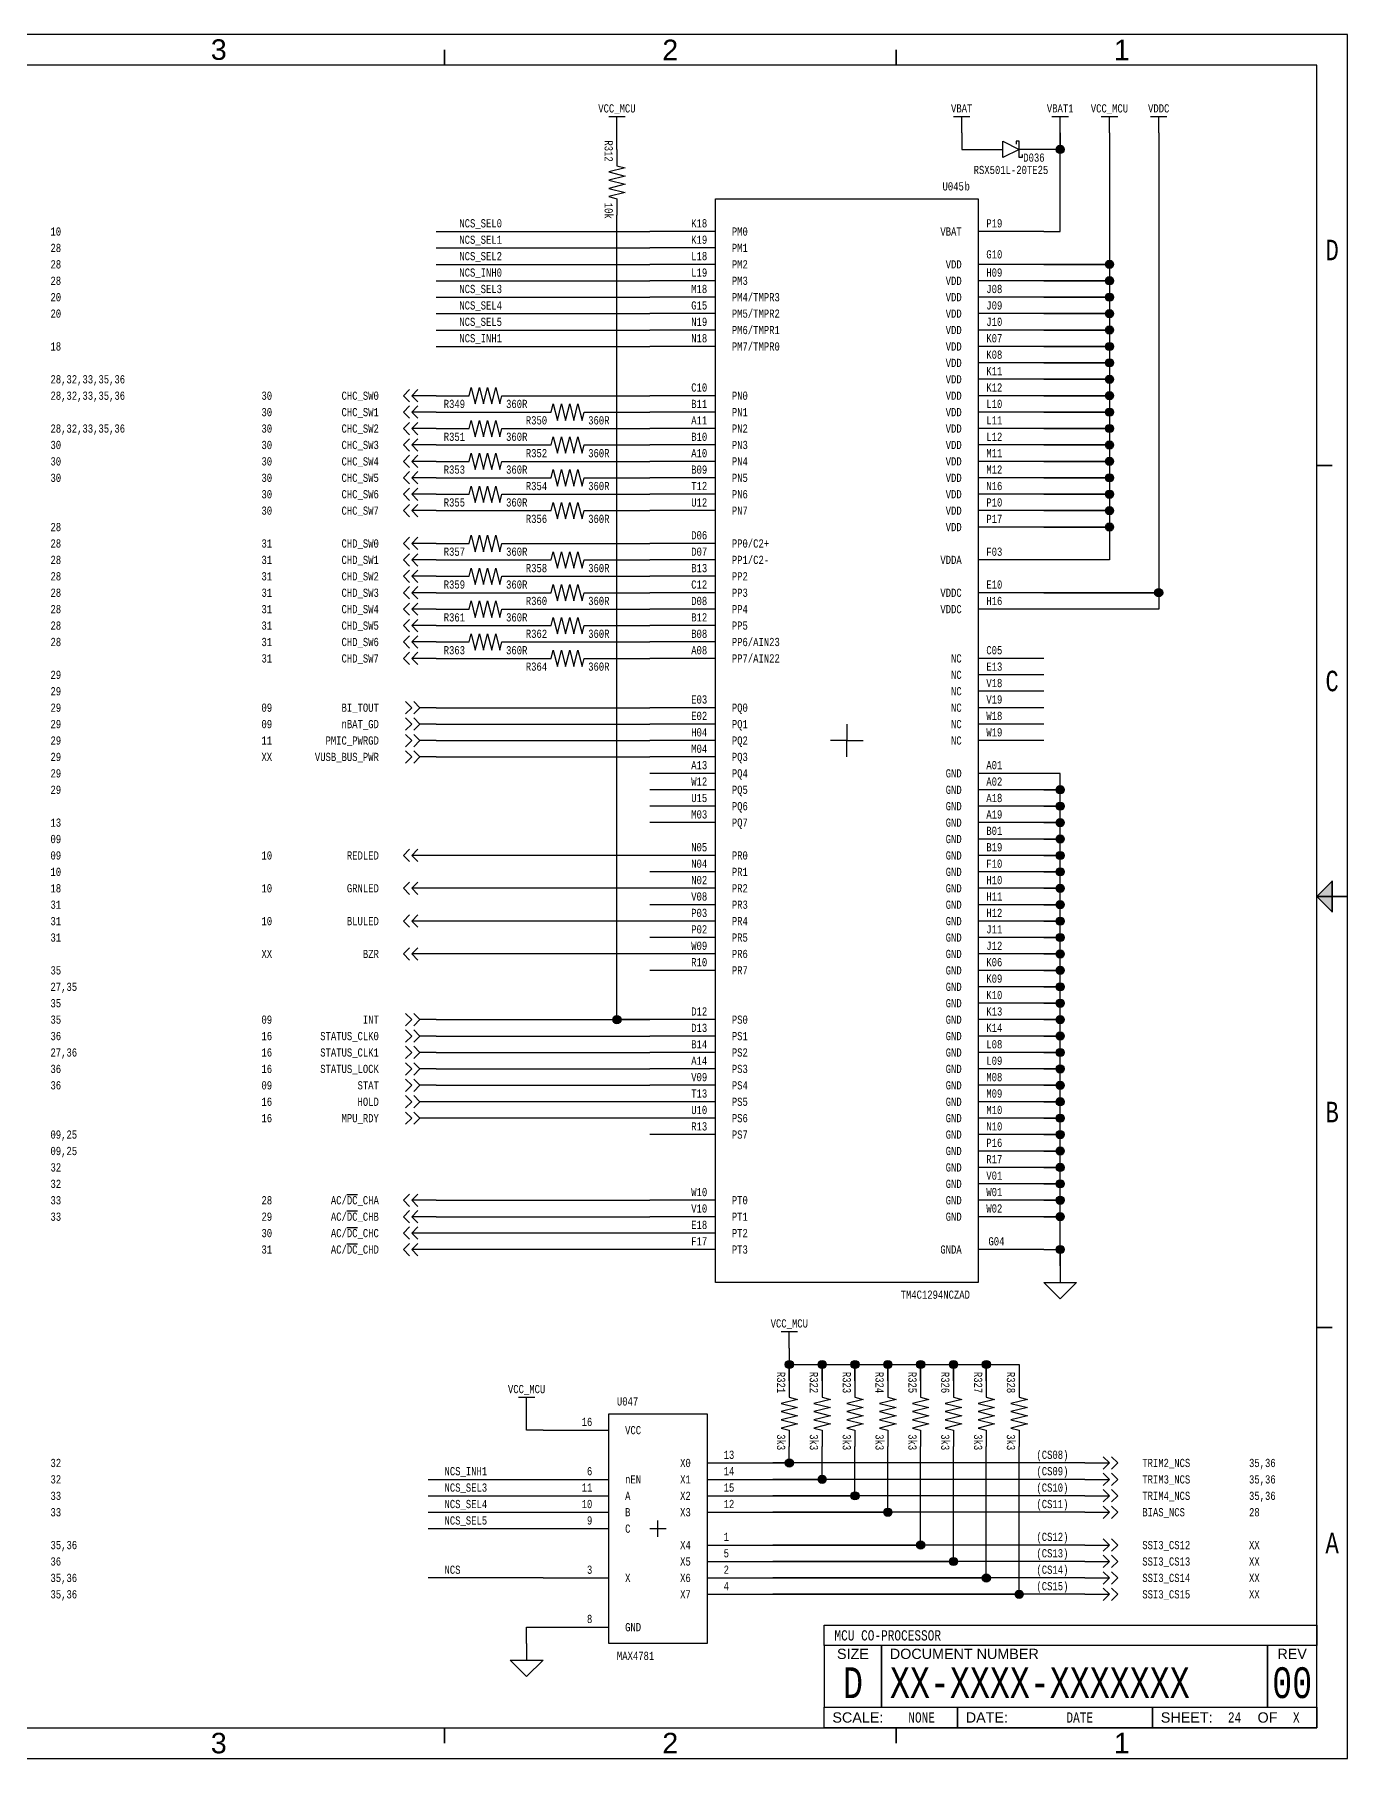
# Paper-space layout '24' of a CAD drawing. Header units: inches. Extents: x 0.2 to 16.8, y 0.2 to 10.8.
# Drawn here: x 8.75 to 16.75, y 0.25 to 10.75 of the extents above; entities that cross this region are included whole.
import ezdxf
from ezdxf.enums import TextEntityAlignment as Align

# ---------------------------------------------------------------- set-up
doc = ezdxf.new("R2010")
doc.units = ezdxf.units.IN
doc.header["$MEASUREMENT"] = 0
for name, color, linetype in [('BORDER', 13, 'Continuous'), ('COMPONENT', 14, 'Continuous'), ('SIGNAL', 84, 'Continuous'), ('TEXT', 252, 'Continuous')]:
    doc.layers.add(name, color=color, linetype=linetype)
doc.styles.add('Monotxt_75', font='monotxt.shx', dxfattribs={"width": 0.75})
doc.styles.get("Standard").update_dxf_attribs({"font": 'arial.ttf'})

# ---------------------------------------------------------------- blocks, each defined once
blk = doc.blocks.new('ANSI B Frame')
at = {"layer": 'BORDER', "lineweight": 35}
h = blk.add_hatch(color=256, dxfattribs=at)
h.dxf.hatch_style = 1
h.paths.add_polyline_path([(16.65625, 5.59375), (16.65625, 5.5), (16.5625, 5.5)])
h.paths.add_polyline_path([(16.5625, 5.5), (16.65625, 5.5), (16.65625, 5.40625)])
at = {"layer": 'BORDER'}
for points in [[(0.25, 0.25), (16.75, 0.25), (16.75, 10.75), (0.25, 10.75)], [(0.4375, 0.4375), (16.5625, 0.4375), (16.5625, 10.5625), (0.4375, 10.5625)], [(13.5625, 1.0625), (16.5625, 1.0625), (16.5625, 0.9375), (13.5625, 0.9375)], [(13.5625, 0.9375), (13.5625, 0.5625), (13.9125, 0.5625), (13.9125, 0.9375), (13.9125, 0.5625), (16.2625, 0.5625), (16.2625, 0.9375), (16.2625, 0.5625), (16.5625, 0.5625), (16.5625, 0.9375)], [(16.5625, 0.4375), (15.5625, 0.4375), (15.5625, 0.5625), (15.5625, 0.4375), (14.375, 0.4375), (14.375, 0.5625), (14.375, 0.4375), (13.5625, 0.4375), (13.5625, 0.5625), (16.5625, 0.5625)]]:
    blk.add_lwpolyline(points, close=True, dxfattribs=at)
at = {"layer": 'BORDER', "lineweight": 35}
for points in [[(11.25, 10.65625), (11.25, 10.5625)], [(14, 10.65625), (14, 10.5625)], [(16.65625, 8.125), (16.5625, 8.125)], [(16.5625, 5.5), (16.75, 5.5)], [(16.65625, 2.875), (16.5625, 2.875)], [(11.25, 0.34375), (11.25, 0.4375)], [(14, 0.34375), (14, 0.4375)]]:
    blk.add_lwpolyline(points, dxfattribs=at)
blk.add_lwpolyline([(16.5625, 5.5), (16.65625, 5.59375), (16.65625, 5.40625)], close=True, dxfattribs=at)
at = {"layer": 'BORDER', "style": 'Monotxt_75', "width": 0.75}
for s, p in [('D', (16.65625, 9.4375)), ('C', (16.65625, 6.8125)), ('B', (16.65625, 4.1875)), ('A', (16.65625, 1.5625))]:
    blk.add_text(s, height=0.125, dxfattribs=at).set_placement(p, align=Align.MIDDLE_CENTER)
at = {"layer": 'BORDER'}
for s, p in [('SIZE', (13.7375, 0.8875)), ('REV', (16.4125, 0.8875)), ('OF', (16.2625, 0.5))]:
    blk.add_text(s, height=0.0625, dxfattribs=at).set_placement(p, align=Align.MIDDLE_CENTER)
for s, p in [('DOCUMENT NUMBER', (13.9625, 0.8875)), ('SCALE:', (13.6125, 0.5)), ('DATE:', (14.425, 0.5)), ('SHEET:', (15.6125, 0.5))]:
    blk.add_text(s, height=0.0625, dxfattribs=at).set_placement(p, align=Align.MIDDLE_LEFT)
at = {"layer": 'BORDER', "flags": 8}
for tag, p in [('ZN6', (1.625, 10.65787)), ('ZN5', (4.375, 10.66009)), ('ZN4', (7.125, 10.65625)), ('ZN3', (9.875, 10.65796)), ('ZN2', (12.625, 10.65574)), ('ZN1', (15.375, 10.65574)), ('ZN6', (1.625, 0.34375)), ('ZN5', (4.375, 0.34375)), ('ZN4', (7.125, 0.34375)), ('ZN3', (9.875, 0.34375)), ('ZN2', (12.625, 0.34375)), ('ZN1', (15.375, 0.34375))]:
    blk.add_attdef(tag, text='', height=0.125, dxfattribs=at).set_placement(p, align=Align.MIDDLE_CENTER)
at = {"layer": 'TEXT', "style": 'Monotxt_75', "width": 0.75, "flags": 8}
for tag, height, p in [('DESRP', 0.0625, (13.625, 1)), ('DWG_NO', 0.1875, (13.9625, 0.7125))]:
    blk.add_attdef(tag, text='', height=height, dxfattribs=at).set_placement(p, align=Align.MIDDLE_LEFT)
for tag, height, p in [('SHTSZ', 0.1875, (13.7375, 0.7125)), ('REV', 0.1875, (16.4125, 0.7125)), ('SCALE', 0.0625, (14.15625, 0.5)), ('REVDATE', 0.0625, (15.11875, 0.5)), ('CURRSHT', 0.0625, (16.0625, 0.5)), ('LASTSHT', 0.0625, (16.4375, 0.5))]:
    blk.add_attdef(tag, text='', height=height, dxfattribs=at).set_placement(p, align=Align.MIDDLE_CENTER)
blk = doc.blocks.new('FLOAT_GND')
blk.add_lwpolyline([(0, 0), (0, -0.05)])
blk.add_lwpolyline([(-0.05, -0.05), (0.05, -0.05), (0, -0.1)], close=True)
blk = doc.blocks.new('SUPPLY_BUS')
for points in [[(0, 0), (0.05, 0)], [(0.05, 0.025), (0.05, -0.025)]]:
    blk.add_lwpolyline(points)
blk = doc.blocks.new('TO_CONN')
for points in [[(0, 0), (0.075, 0)], [(0.05625, 0.01875), (0.075, 0), (0.05625, -0.01875)], [(0.08125, 0.01875), (0.1, 0), (0.08125, -0.01875)]]:
    blk.add_lwpolyline(points)
blk = doc.blocks.new('FROM_CONN')
for points in [[(0, 0), (0.05, 0)], [(0.06875, 0.01875), (0.05, 0), (0.06875, -0.01875)], [(0.09375, 0.01875), (0.075, 0), (0.09375, -0.01875)]]:
    blk.add_lwpolyline(points)
blk = doc.blocks.new('TM4C1294NCZAD_B')
blk.add_lwpolyline([(-0.8, 3.3), (0.8, 3.3), (0.8, -3.3), (-0.8, -3.3)], close=True)
for points in [[(-0.8, 3.1), (-1.2, 3.1)], [(1.2, 3.1), (0.8, 3.1)], [(-0.8, 3), (-1.2, 3)], [(-0.8, 2.9), (-1.2, 2.9)], [(1.2, 2.9), (0.8, 2.9)], [(-0.8, 2.8), (-1.2, 2.8)], [(1.2, 2.8), (0.8, 2.8)], [(-0.8, 2.7), (-1.2, 2.7)], [(1.2, 2.7), (0.8, 2.7)], [(-0.8, 2.6), (-1.2, 2.6)], [(1.2, 2.6), (0.8, 2.6)], [(-0.8, 2.5), (-1.2, 2.5)], [(1.2, 2.5), (0.8, 2.5)], [(-0.8, 2.4), (-1.2, 2.4)], [(1.2, 2.4), (0.8, 2.4)], [(1.2, 2.3), (0.8, 2.3)], [(-0.8, 2.1), (-1.2, 2.1)], [(1.2, 2.2), (0.8, 2.2)], [(1.2, 2.1), (0.8, 2.1)], [(-0.8, 2), (-1.2, 2)], [(1.2, 2), (0.8, 2)], [(-0.8, 1.9), (-1.2, 1.9)], [(1.2, 1.9), (0.8, 1.9)], [(-0.8, 1.8), (-1.2, 1.8)], [(1.2, 1.8), (0.8, 1.8)], [(-0.8, 1.7), (-1.2, 1.7)], [(1.2, 1.7), (0.8, 1.7)], [(-0.8, 1.6), (-1.2, 1.6)], [(1.2, 1.6), (0.8, 1.6)], [(-0.8, 1.5), (-1.2, 1.5)], [(1.2, 1.5), (0.8, 1.5)], [(-0.8, 1.4), (-1.2, 1.4)], [(1.2, 1.4), (0.8, 1.4)], [(1.2, 1.3), (0.8, 1.3)], [(-0.8, 1.2), (-1.2, 1.2)], [(-0.8, 1.1), (-1.2, 1.1)], [(1.2, 1.1), (0.8, 1.1)], [(-0.8, 1), (-1.2, 1)], [(-0.8, 0.9), (-1.2, 0.9)], [(1.2, 0.9), (0.8, 0.9)], [(-0.8, 0.8), (-1.2, 0.8)], [(1.2, 0.8), (0.8, 0.8)], [(-0.8, 0.7), (-1.2, 0.7)], [(-0.8, 0.6), (-1.2, 0.6)], [(-0.8, 0.5), (-1.2, 0.5)], [(1.2, 0.5), (0.8, 0.5)], [(1.2, 0.4), (0.8, 0.4)], [(1.2, 0.3), (0.8, 0.3)], [(-0.8, 0.2), (-1.2, 0.2)], [(1.2, 0.2), (0.8, 0.2)], [(-0.8, 0.1), (-1.2, 0.1)], [(-0.8, 0), (-1.2, 0)], [(1.2, 0.1), (0.8, 0.1)], [(1.2, 0), (0.8, 0)], [(-0.8, -0.1), (-1.2, -0.1)], [(-0.8, -0.2), (-1.2, -0.2)], [(1.2, -0.2), (0.8, -0.2)], [(-0.8, -0.3), (-1.2, -0.3)], [(1.2, -0.3), (0.8, -0.3)], [(-0.8, -0.4), (-1.2, -0.4)], [(1.2, -0.4), (0.8, -0.4)], [(-0.8, -0.5), (-1.2, -0.5)], [(1.2, -0.5), (0.8, -0.5)], [(1.2, -0.6), (0.8, -0.6)], [(-0.8, -0.7), (-1.2, -0.7)], [(1.2, -0.7), (0.8, -0.7)], [(-0.8, -0.8), (-1.2, -0.8)], [(1.2, -0.8), (0.8, -0.8)], [(-0.8, -0.9), (-1.2, -0.9)], [(1.2, -0.9), (0.8, -0.9)], [(-0.8, -1), (-1.2, -1)], [(1.2, -1), (0.8, -1)], [(-0.8, -1.1), (-1.2, -1.1)], [(1.2, -1.1), (0.8, -1.1)], [(-0.8, -1.2), (-1.2, -1.2)], [(1.2, -1.2), (0.8, -1.2)], [(-0.8, -1.3), (-1.2, -1.3)], [(1.2, -1.3), (0.8, -1.3)], [(-0.8, -1.4), (-1.2, -1.4)], [(1.2, -1.4), (0.8, -1.4)], [(1.2, -1.5), (0.8, -1.5)], [(1.2, -1.6), (0.8, -1.6)], [(-0.8, -1.7), (-1.2, -1.7)], [(1.2, -1.7), (0.8, -1.7)], [(-0.8, -1.8), (-1.2, -1.8)], [(1.2, -1.8), (0.8, -1.8)], [(-0.8, -1.9), (-1.2, -1.9)], [(1.2, -1.9), (0.8, -1.9)], [(-0.8, -2), (-1.2, -2)], [(1.2, -2), (0.8, -2)], [(1.2, -2.1), (0.8, -2.1)], [(-0.8, -2.1), (-1.2, -2.1)], [(-0.8, -2.2), (-1.2, -2.2)], [(1.2, -2.2), (0.8, -2.2)], [(-0.8, -2.3), (-1.2, -2.3)], [(1.2, -2.3), (0.8, -2.3)], [(-0.8, -2.4), (-1.2, -2.4)], [(1.2, -2.4), (0.8, -2.4)], [(1.2, -2.5), (0.8, -2.5)], [(1.2, -2.6), (0.8, -2.6)], [(1.2, -2.7), (0.8, -2.7)], [(-0.8, -2.8), (-1.2, -2.8)], [(1.2, -2.8), (0.8, -2.8)], [(-0.8, -2.9), (-1.2, -2.9)], [(1.2, -2.9), (0.8, -2.9)], [(-0.8, -3), (-1.2, -3)], [(-0.8, -3.1), (-1.2, -3.1)], [(1.2, -3.1), (0.8, -3.1)]]:
    blk.add_lwpolyline(points)
at = {"color": 7}
for points in [[(0, 0.1), (0, 0), (-0.1, 0)], [(0, -0.1), (0, 0), (0.1, 0)]]:
    blk.add_lwpolyline(points, dxfattribs=at)
at = {"layer": 'TEXT', "style": 'Monotxt_75', "width": 0.75}
for s, p in [('b', (0.75, 3.35)), ('K18', (-0.85, 3.125)), ('K19', (-0.85, 3.025)), ('L18', (-0.85, 2.925)), ('L19', (-0.85, 2.825)), ('M18', (-0.85, 2.725)), ('G15', (-0.85, 2.625)), ('N19', (-0.85, 2.525)), ('N18', (-0.85, 2.425)), ('C10', (-0.85, 2.125)), ('B11', (-0.85, 2.025)), ('A11', (-0.85, 1.925)), ('B10', (-0.85, 1.825)), ('A10', (-0.85, 1.725)), ('T12', (-0.85, 1.525)), ('B09', (-0.85, 1.625)), ('U12', (-0.85, 1.425)), ('D06', (-0.85, 1.225)), ('D07', (-0.85, 1.125)), ('B13', (-0.85, 1.025)), ('C12', (-0.85, 0.925)), ('D08', (-0.85, 0.825)), ('B12', (-0.85, 0.725)), ('B08', (-0.85, 0.625)), ('A08', (-0.85, 0.525)), ('E03', (-0.85, 0.225)), ('E02', (-0.85, 0.125)), ('H04', (-0.85, 0.025)), ('M04', (-0.85, -0.075)), ('A13', (-0.85, -0.175)), ('W12', (-0.85, -0.275)), ('U15', (-0.85, -0.375)), ('M03', (-0.85, -0.475)), ('N05', (-0.85, -0.675)), ('N04', (-0.85, -0.775)), ('N02', (-0.85, -0.875)), ('V08', (-0.85, -0.975)), ('P03', (-0.85, -1.075)), ('P02', (-0.85, -1.175)), ('W09', (-0.85, -1.275)), ('R10', (-0.85, -1.375)), ('D12', (-0.85, -1.675)), ('D13', (-0.85, -1.775)), ('B14', (-0.85, -1.875)), ('A14', (-0.85, -1.975)), ('V09', (-0.85, -2.075)), ('T13', (-0.85, -2.175)), ('U10', (-0.85, -2.275)), ('R13', (-0.85, -2.375)), ('W10', (-0.85, -2.775)), ('V10', (-0.85, -2.875)), ('E18', (-0.85, -2.975)), ('F17', (-0.85, -3.075))]:
    blk.add_text(s, height=0.05, dxfattribs=at).set_placement(p, align=Align.RIGHT)
for s, p in [('P19', (0.85, 3.125)), ('G10', (0.85, 2.936)), ('H09', (0.85, 2.825)), ('J08', (0.85, 2.725)), ('J09', (0.85, 2.625)), ('J10', (0.85, 2.525)), ('K07', (0.85, 2.425)), ('K08', (0.85, 2.325)), ('K11', (0.85, 2.225)), ('K12', (0.85, 2.125)), ('L10', (0.85, 2.025)), ('L11', (0.85, 1.925)), ('L12', (0.85, 1.825)), ('M11', (0.85, 1.725)), ('M12', (0.85, 1.625)), ('N16', (0.85, 1.525)), ('P10', (0.85, 1.425)), ('P17', (0.85, 1.325)), ('F03', (0.85, 1.125)), ('E10', (0.85, 0.925)), ('H16', (0.85, 0.825)), ('C05', (0.85, 0.525)), ('E13', (0.85, 0.425)), ('V18', (0.85, 0.325)), ('V19', (0.85, 0.225)), ('W18', (0.85, 0.125)), ('W19', (0.85, 0.025)), ('A01', (0.85, -0.175)), ('A02', (0.85, -0.275)), ('A18', (0.85, -0.375)), ('A19', (0.85, -0.475)), ('B01', (0.85, -0.575)), ('B19', (0.85, -0.675)), ('F10', (0.85, -0.775)), ('H10', (0.85, -0.875)), ('H11', (0.85, -0.975)), ('H12', (0.85, -1.075)), ('J11', (0.85, -1.175)), ('J12', (0.85, -1.275)), ('K06', (0.85, -1.375)), ('K09', (0.85, -1.475)), ('K10', (0.85, -1.575)), ('K13', (0.85, -1.675)), ('K14', (0.85, -1.775)), ('L08', (0.85, -1.875)), ('L09', (0.85, -1.975)), ('M08', (0.85, -2.075)), ('M09', (0.85, -2.175)), ('M10', (0.85, -2.275)), ('N10', (0.85, -2.375)), ('P16', (0.85, -2.475)), ('V01', (0.85, -2.675)), ('R17', (0.85, -2.575)), ('W01', (0.85, -2.775)), ('W02', (0.85, -2.875)), ('G04', (0.863, -3.075))]:
    blk.add_text(s, height=0.05, dxfattribs=at).set_placement(p)
for s, p in [('PM0', (-0.7, 3.1)), ('PM1', (-0.7, 3)), ('PM2', (-0.7, 2.9)), ('PM3', (-0.7, 2.8)), ('PM4/TMPR3', (-0.7, 2.7)), ('PM5/TMPR2', (-0.7, 2.6)), ('PM6/TMPR1', (-0.7, 2.5)), ('PM7/TMPR0', (-0.7, 2.4)), ('PN0', (-0.7, 2.1)), ('PN1', (-0.7, 2)), ('PN2', (-0.7, 1.9)), ('PN3', (-0.7, 1.8)), ('PN4', (-0.7, 1.7)), ('PN5', (-0.7, 1.6)), ('PN6', (-0.7, 1.5)), ('PN7', (-0.7, 1.4)), ('PP0/C2+', (-0.7, 1.2)), ('PP1/C2-', (-0.7, 1.1)), ('PP2', (-0.7, 1)), ('PP3', (-0.7, 0.9)), ('PP4', (-0.7, 0.8)), ('PP5', (-0.7, 0.7)), ('PP6/AIN23', (-0.7, 0.6)), ('PP7/AIN22', (-0.7, 0.5)), ('PQ0', (-0.7, 0.2)), ('PQ1', (-0.7, 0.1)), ('PQ2', (-0.7, 0)), ('PQ3', (-0.7, -0.1)), ('PQ4', (-0.7, -0.2)), ('PQ5', (-0.7, -0.3)), ('PQ6', (-0.7, -0.4)), ('PQ7', (-0.7, -0.5)), ('PR0', (-0.7, -0.7)), ('PR1', (-0.7, -0.8)), ('PR2', (-0.7, -0.9)), ('PR3', (-0.7, -1)), ('PR4', (-0.7, -1.1)), ('PR5', (-0.7, -1.2)), ('PR6', (-0.7, -1.3)), ('PR7', (-0.7, -1.4)), ('PS0', (-0.7, -1.7)), ('PS1', (-0.7, -1.8)), ('PS2', (-0.7, -1.9)), ('PS3', (-0.7, -2)), ('PS4', (-0.7, -2.1)), ('PS5', (-0.7, -2.2)), ('PS6', (-0.7, -2.3)), ('PS7', (-0.7, -2.4)), ('PT0', (-0.7, -2.8)), ('PT1', (-0.7, -2.9)), ('PT2', (-0.7, -3)), ('PT3', (-0.7, -3.1))]:
    blk.add_text(s, height=0.05, dxfattribs=at).set_placement(p, align=Align.MIDDLE_LEFT)
for s, p in [('VBAT', (0.7, 3.1)), ('VDD', (0.7, 2.9)), ('VDD', (0.7, 2.8)), ('VDD', (0.7, 2.7)), ('VDD', (0.7, 2.6)), ('VDD', (0.7, 2.5)), ('VDD', (0.7, 2.4)), ('VDD', (0.7, 2.3)), ('VDD', (0.7, 2.2)), ('VDD', (0.7, 2.1)), ('VDD', (0.7, 2)), ('VDD', (0.7, 1.9)), ('VDD', (0.7, 1.8)), ('VDD', (0.7, 1.7)), ('VDD', (0.7, 1.6)), ('VDD', (0.7, 1.5)), ('VDD', (0.7, 1.4)), ('VDD', (0.7, 1.3)), ('VDDA', (0.7, 1.1)), ('VDDC', (0.7, 0.9)), ('VDDC', (0.7, 0.8)), ('NC', (0.7, 0.5)), ('NC', (0.7, 0.4)), ('NC', (0.7, 0.3)), ('NC', (0.7, 0.2)), ('NC', (0.7, 0.1)), ('NC', (0.7, 0)), ('GND', (0.7, -0.2)), ('GND', (0.7, -0.3)), ('GND', (0.7, -0.4)), ('GND', (0.7, -0.5)), ('GND', (0.7, -0.6)), ('GND', (0.7, -0.7)), ('GND', (0.7, -0.8)), ('GND', (0.7, -0.9)), ('GND', (0.7, -1)), ('GND', (0.7, -1.1)), ('GND', (0.7, -1.2)), ('GND', (0.7, -1.3)), ('GND', (0.7, -1.4)), ('GND', (0.7, -1.5)), ('GND', (0.7, -1.6)), ('GND', (0.7, -1.7)), ('GND', (0.7, -1.8)), ('GND', (0.7, -1.9)), ('GND', (0.7, -2)), ('GND', (0.7, -2.1)), ('GND', (0.7, -2.2)), ('GND', (0.7, -2.3)), ('GND', (0.7, -2.4)), ('GND', (0.7, -2.5)), ('GND', (0.7, -2.6)), ('GND', (0.7, -2.7)), ('GND', (0.7, -2.8)), ('GND', (0.7, -2.9)), ('GNDA', (0.7, -3.1))]:
    blk.add_text(s, height=0.05, dxfattribs=at).set_placement(p, align=Align.MIDDLE_RIGHT)
blk.add_text('TM4C1294NCZAD', height=0.05, dxfattribs=at).set_placement((0.75, -3.35), align=Align.TOP_RIGHT)
at = {"layer": 'TEXT', "style": 'Monotxt_75', "width": 0.75, "flags": 8}
blk.add_attdef('REF', text='', height=0.05, dxfattribs=at).set_placement((0.713, 3.35), align=Align.RIGHT)
blk = doc.blocks.new('CONNECT')
blk.add_hatch(color=256).paths.add_polyline_path([(0.0125, 0, 1), (-0.0125, 0, 1)])
blk.add_circle((0, 0), 0.0125)
blk = doc.blocks.new('RES')
blk.add_lwpolyline([(-0.2, 0), (-0.1, 0), (-0.0875, 0.05), (-0.0625, -0.05), (-0.0375, 0.05), (-0.0125, -0.05), (0.0125, 0.05), (0.0375, -0.05), (0.0625, 0.05), (0.0875, -0.05), (0.1, 0), (0.2, 0)])
at = {"layer": 'TEXT', "style": 'Monotxt_75', "width": 0.75, "flags": 8}
blk.add_attdef('REFID', text='', height=0.05, dxfattribs=at).set_placement((-0.125, -0.025), align=Align.TOP_RIGHT)
blk.add_attdef('VALUE', text='', height=0.05, dxfattribs=at).set_placement((0.125, -0.025), align=Align.TOP_LEFT)
blk = doc.blocks.new('MAX4781')
blk.add_lwpolyline([(-0.15, 0.35), (0.15, 0.35), (0.15, -0.35), (-0.15, -0.35)], close=True)
for points in [[(-0.35, 0.3), (-0.15, 0.3)], [(0.15, 0.2), (0.35, 0.2)], [(-0.35, 0.15), (-0.15, 0.15)], [(0.15, 0.15), (0.35, 0.15)], [(-0.35, 0.1), (-0.15, 0.1)], [(0.15, 0.1), (0.35, 0.1)], [(-0.35, 0.05), (-0.15, 0.05)], [(-0.35, 0), (-0.15, 0)], [(0.15, 0.05), (0.35, 0.05)], [(0.15, -0.05), (0.35, -0.05)], [(0.15, -0.1), (0.35, -0.1)], [(-0.35, -0.15), (-0.15, -0.15)], [(0.15, -0.15), (0.35, -0.15)], [(0.15, -0.2), (0.35, -0.2)], [(-0.35, -0.3), (-0.15, -0.3)]]:
    blk.add_lwpolyline(points)
at = {"color": 7}
for points in [[(-0.025, 0), (0, 0), (0, 0.025)], [(0, -0.025), (0, 0), (0.025, 0)]]:
    blk.add_lwpolyline(points, dxfattribs=at)
at = {"layer": 'TEXT', "style": 'Monotxt_75', "width": 0.75}
for s, p in [('16', (-0.2, 0.3125)), ('6', (-0.2, 0.1625)), ('11', (-0.2, 0.1125)), ('10', (-0.2, 0.0625)), ('9', (-0.2, 0.0125)), ('3', (-0.2, -0.1375)), ('8', (-0.2, -0.2875))]:
    blk.add_text(s, height=0.025, dxfattribs=at).set_placement(p, align=Align.RIGHT)
for s, p in [('VCC', (-0.1, 0.3)), ('nEN', (-0.1, 0.15)), ('A', (-0.1, 0.1)), ('B', (-0.1, 0.05)), ('C', (-0.1, 0)), ('X', (-0.1, -0.15)), ('GND', (-0.1, -0.3))]:
    blk.add_text(s, height=0.025, dxfattribs=at).set_placement(p, align=Align.MIDDLE_LEFT)
for s, p in [('X0', (0.1, 0.2)), ('X1', (0.1, 0.15)), ('X2', (0.1, 0.1)), ('X3', (0.1, 0.05)), ('X4', (0.1, -0.05)), ('X5', (0.1, -0.1)), ('X6', (0.1, -0.15)), ('X7', (0.1, -0.2))]:
    blk.add_text(s, height=0.025, dxfattribs=at).set_placement(p, align=Align.MIDDLE_RIGHT)
for s, p in [('13', (0.2, 0.2125)), ('14', (0.2, 0.1625)), ('15', (0.2, 0.1125)), ('12', (0.2, 0.0625)), ('1', (0.2, -0.0375)), ('5', (0.2, -0.0875)), ('2', (0.2, -0.1375)), ('4', (0.2, -0.1875))]:
    blk.add_text(s, height=0.025, dxfattribs=at).set_placement(p)
blk.add_text('MAX4781', height=0.025, dxfattribs=at).set_placement((-0.125, -0.375), align=Align.TOP_LEFT)
at = {"layer": 'TEXT', "style": 'Monotxt_75', "width": 0.75, "flags": 8}
blk.add_attdef('REF', (-0.125, 0.375), '', height=0.025, dxfattribs=at)
blk = doc.blocks.new('D_SCHOTTKY')
for points in [[(-0.2, 0), (-0.05, 0)], [(0.06875, -0.03125), (0.06875, -0.05), (0.05, -0.05), (0.05, 0.05), (0.03125, 0.05), (0.03125, 0.03125)], [(0.2, 0), (0.05, 0)]]:
    blk.add_lwpolyline(points)
blk.add_lwpolyline([(0.05, 0), (-0.05, -0.05), (-0.05, 0.05)], close=True)
at = {"layer": 'TEXT', "style": 'Monotxt_75', "width": 0.75, "flags": 8}
blk.add_attdef('MFGPN', text='', height=0.05, dxfattribs=at).set_placement((0, -0.1), align=Align.TOP_CENTER)
blk.add_attdef('REFNO', text='', height=0.05, dxfattribs=at).set_placement((0.075, -0.025), align=Align.TOP_LEFT)

psp = doc.layouts.new('24')

# ---------------------------------------------------------------- linework, layer by layer
at = {"layer": 'SIGNAL'}
for points in [[(12.3, 10.05), (12.3, 10.15)], [(14.4, 10.15), (14.4, 10.05), (14.5, 10.05)], [(14.9, 9.55), (15, 9.55), (15, 10.15), (15, 10.05), (14.9, 10.05)], [(15.3, 10.15), (15.3, 9.35), (14.9, 9.35), (15.275, 9.35), (15.3, 9.325), (15.3, 9.25), (14.9, 9.25), (15.275, 9.25), (15.3, 9.225), (15.3, 9.15), (14.9, 9.15), (15.275, 9.15), (15.3, 9.125), (15.3, 9.05), (14.9, 9.05), (15.275, 9.05), (15.3, 9.025), (15.3, 8.95), (14.9, 8.95), (15.275, 8.95), (15.3, 8.925), (15.3, 8.85), (14.9, 8.85), (15.275, 8.85), (15.3, 8.825), (15.3, 8.75), (14.9, 8.75), (15.275, 8.75), (15.3, 8.725), (15.3, 8.65), (14.9, 8.65), (15.275, 8.65), (15.3, 8.625), (15.3, 8.55), (14.9, 8.55), (15.275, 8.55), (15.3, 8.525), (15.3, 8.45), (14.9, 8.45), (15.275, 8.45), (15.3, 8.425), (15.3, 8.35), (14.9, 8.35), (15.275, 8.35), (15.3, 8.325), (15.3, 8.25), (14.9, 8.25), (15.275, 8.25), (15.3, 8.225), (15.3, 8.15), (14.9, 8.15), (15.275, 8.15), (15.3, 8.125), (15.3, 8.05), (14.9, 8.05), (15.275, 8.05), (15.3, 8.025), (15.3, 7.95), (14.9, 7.95), (15.275, 7.95), (15.3, 7.925), (15.3, 7.85), (14.9, 7.85), (15.275, 7.85), (15.3, 7.825), (15.3, 7.75), (14.9, 7.75), (15.275, 7.75), (15.3, 7.725), (15.3, 7.55), (14.9, 7.55)], [(15.6, 10.15), (15.6, 7.35), (14.9, 7.35), (15.575, 7.35), (15.6, 7.325), (15.6, 7.25), (14.9, 7.25)], [(11.2, 4.75), (12.5, 4.75), (12.3, 4.75), (12.3, 9.65)], [(11.2, 9.55), (12.5, 9.55)], [(11.2, 9.45), (12.5, 9.45)], [(11.2, 9.35), (12.5, 9.35)], [(11.2, 9.25), (12.5, 9.25)], [(11.2, 9.15), (12.5, 9.15)], [(11.2, 9.05), (12.5, 9.05)], [(11.2, 8.95), (12.5, 8.95)], [(11.2, 8.85), (12.5, 8.85)], [(11.2, 8.55), (11.3, 8.55)], [(11.7, 8.55), (12.5, 8.55)], [(11.2, 8.45), (11.8, 8.45)], [(12.2, 8.45), (12.5, 8.45)], [(11.2, 8.35), (11.3, 8.35)], [(11.7, 8.35), (12.5, 8.35)], [(11.2, 8.25), (11.8, 8.25)], [(12.2, 8.25), (12.5, 8.25)], [(11.2, 8.15), (11.3, 8.15)], [(11.7, 8.15), (12.5, 8.15)], [(11.2, 8.05), (11.8, 8.05)], [(12.2, 8.05), (12.5, 8.05)], [(11.2, 7.95), (11.3, 7.95)], [(11.7, 7.95), (12.5, 7.95)], [(11.2, 7.85), (11.8, 7.85)], [(12.2, 7.85), (12.5, 7.85)], [(11.2, 7.65), (11.3, 7.65)], [(11.7, 7.65), (12.5, 7.65)], [(11.2, 7.55), (11.8, 7.55)], [(12.2, 7.55), (12.5, 7.55)], [(11.2, 7.45), (11.3, 7.45)], [(11.7, 7.45), (12.5, 7.45)], [(12.2, 7.35), (12.5, 7.35)], [(11.2, 7.35), (11.8, 7.35)], [(11.2, 7.25), (11.3, 7.25)], [(11.7, 7.25), (12.5, 7.25)], [(11.2, 7.15), (11.8, 7.15)], [(12.2, 7.15), (12.5, 7.15)], [(11.2, 7.05), (11.3, 7.05)], [(11.7, 7.05), (12.5, 7.05)], [(11.2, 6.95), (11.8, 6.95)], [(12.2, 6.95), (12.5, 6.95)], [(11.2, 6.65), (12.5, 6.65)], [(11.2, 6.55), (12.5, 6.55)], [(11.2, 6.45), (12.5, 6.45)], [(11.2, 6.35), (12.5, 6.35)], [(14.9, 3.35), (15, 3.35), (15, 3.25), (15, 3.525), (14.975, 3.55), (14.9, 3.55), (15, 3.55), (15, 3.625), (14.975, 3.65), (14.9, 3.65), (15, 3.65), (15, 3.725), (14.975, 3.75), (14.9, 3.75), (15, 3.75), (15, 3.825), (14.975, 3.85), (14.9, 3.85), (15, 3.85), (15, 3.925), (14.975, 3.95), (14.9, 3.95), (15, 3.95), (15, 4.025), (14.975, 4.05), (14.9, 4.05), (15, 4.05), (15, 4.125), (14.975, 4.15), (14.9, 4.15), (15, 4.15), (15, 4.225), (14.975, 4.25), (14.9, 4.25), (15, 4.25), (15, 4.325), (14.975, 4.35), (14.9, 4.35), (15, 4.35), (15, 4.425), (14.975, 4.45), (14.9, 4.45), (15, 4.45), (15, 4.525), (14.975, 4.55), (14.9, 4.55), (15, 4.55), (15, 4.625), (14.975, 4.65), (14.9, 4.65), (15, 4.65), (15, 4.725), (14.975, 4.75), (14.9, 4.75), (15, 4.75), (15, 4.825), (14.975, 4.85), (14.9, 4.85), (15, 4.85), (15, 4.925), (14.975, 4.95), (14.9, 4.95), (15, 4.95), (15, 5.025), (14.975, 5.05), (14.9, 5.05), (15, 5.05), (15, 5.125), (14.975, 5.15), (14.9, 5.15), (15, 5.15), (15, 5.225), (14.975, 5.25), (14.9, 5.25), (15, 5.25), (15, 5.325), (14.975, 5.35), (14.9, 5.35), (15, 5.35), (15, 5.425), (14.975, 5.45), (14.9, 5.45), (15, 5.45), (15, 5.525), (14.975, 5.55), (14.9, 5.55), (15, 5.55), (15, 5.625), (14.975, 5.65), (14.9, 5.65), (15, 5.65), (15, 5.725), (14.975, 5.75), (14.9, 5.75), (15, 5.75), (15, 5.825), (14.975, 5.85), (14.9, 5.85), (15, 5.85), (15, 5.925), (14.975, 5.95), (14.9, 5.95), (15, 5.95), (15, 6.025), (14.975, 6.05), (14.9, 6.05), (15, 6.05), (15, 6.125), (14.975, 6.15), (14.9, 6.15), (15, 6.15), (15, 6.25), (14.9, 6.25)], [(12.5, 5.75), (11.2, 5.75)], [(12.5, 5.55), (11.2, 5.55)], [(12.5, 5.35), (11.2, 5.35)], [(12.5, 5.15), (11.2, 5.15)], [(11.2, 4.65), (12.5, 4.65)], [(11.2, 4.55), (12.5, 4.55)], [(11.2, 4.45), (12.5, 4.45)], [(11.2, 4.35), (12.5, 4.35)], [(12.5, 4.25), (11.2, 4.25)], [(12.5, 4.15), (11.2, 4.15)], [(11.2, 3.65), (12.5, 3.65)], [(11.2, 3.55), (12.5, 3.55)], [(12.5, 3.45), (11.2, 3.45)], [(12.5, 3.35), (11.2, 3.35)], [(13.35, 2.75), (13.35, 2.55), (13.35, 2.65), (13.55, 2.65), (13.55, 2.55), (13.55, 2.625), (13.575, 2.65), (13.75, 2.65), (13.75, 2.55), (13.75, 2.625), (13.775, 2.65), (13.95, 2.65), (13.95, 2.55), (13.95, 2.625), (13.975, 2.65), (14.15, 2.65), (14.15, 2.55), (14.15, 2.625), (14.175, 2.65), (14.35, 2.65), (14.35, 2.55), (14.35, 2.625), (14.375, 2.65), (14.55, 2.65), (14.55, 2.55), (14.55, 2.625), (14.575, 2.65), (14.75, 2.65), (14.75, 2.55)], [(11.85, 2.25), (11.75, 2.25), (11.75, 2.35)], [(15.15, 2.05), (13.25, 2.05), (13.35, 2.05), (13.35, 2.15)], [(15.15, 1.95), (13.25, 1.95), (13.55, 1.95), (13.55, 2.15)], [(15.15, 1.85), (13.25, 1.85), (13.75, 1.85), (13.75, 2.15)], [(15.15, 1.75), (13.25, 1.75), (13.95, 1.75), (13.95, 2.15)], [(15.15, 1.55), (13.25, 1.55), (14.15, 1.55), (14.15, 2.15)], [(15.15, 1.45), (13.25, 1.45), (14.35, 1.45), (14.35, 2.15)], [(15.15, 1.35), (13.25, 1.35), (14.55, 1.35), (14.55, 2.15)], [(15.15, 1.25), (13.25, 1.25), (14.75, 1.25), (14.75, 2.15)], [(11.15, 1.95), (11.85, 1.95)], [(11.15, 1.85), (11.85, 1.85)], [(11.15, 1.75), (11.85, 1.75)], [(11.15, 1.65), (11.85, 1.65)], [(11.85, 1.35), (11.15, 1.35)], [(11.75, 0.95), (11.75, 1.05), (11.85, 1.05)]]:
    psp.add_lwpolyline(points, dxfattribs=at)

# ---------------------------------------------------------------- block references
ref = psp.add_blockref('ANSI B Frame', (0, 0))
ref.add_attrib('SHTSZ', 'D', dxfattribs={"layer": 'TEXT', "height": 0.188, "style": 'Monotxt_75', "width": 0.75}).set_placement((13.738, 0.712), align=Align.MIDDLE_CENTER)
ref.add_attrib('DWG_NO', 'XX-XXXX-XXXXXXX', dxfattribs={"layer": 'TEXT', "height": 0.1875, "style": 'Monotxt_75', "width": 0.75}).set_placement((13.963, 0.712), align=Align.MIDDLE_LEFT)
ref.add_attrib('REV', '00', dxfattribs={"layer": 'TEXT', "height": 0.1875, "style": 'Monotxt_75', "width": 0.75}).set_placement((16.413, 0.712), align=Align.MIDDLE_CENTER)
ref.add_attrib('SCALE', 'NONE', dxfattribs={"layer": 'TEXT', "height": 0.0625, "style": 'Monotxt_75', "width": 0.75}).set_placement((14.156, 0.5), align=Align.MIDDLE_CENTER)
ref.add_attrib('REVDATE', 'DATE', dxfattribs={"layer": 'TEXT', "height": 0.0625, "style": 'Monotxt_75', "width": 0.75}).set_placement((15.119, 0.5), align=Align.MIDDLE_CENTER)
ref.add_attrib('CURRSHT', '24', dxfattribs={"layer": 'TEXT', "height": 0.0625, "style": 'Monotxt_75', "width": 0.75}).set_placement((16.062, 0.5), align=Align.MIDDLE_CENTER)
ref.add_attrib('LASTSHT', 'X', dxfattribs={"layer": 'TEXT', "height": 0.0625, "style": 'Monotxt_75', "width": 0.75}).set_placement((16.438, 0.5), align=Align.MIDDLE_CENTER)
ref.add_attrib('DESRP', 'MCU CO-PROCESSOR', dxfattribs={"layer": 'TEXT', "height": 0.0625, "style": 'Monotxt_75', "width": 0.75}).set_placement((13.625, 1), align=Align.MIDDLE_LEFT)
ref.add_attrib('ZN1', '1', dxfattribs={"layer": 'BORDER', "height": 0.125}).set_placement((15.375, 0.344), align=Align.MIDDLE_CENTER)
ref.add_attrib('ZN1', '1', dxfattribs={"layer": 'BORDER', "height": 0.125}).set_placement((15.375, 10.656), align=Align.MIDDLE_CENTER)
ref.add_attrib('ZN2', '2', dxfattribs={"layer": 'BORDER', "height": 0.125}).set_placement((12.625, 0.344), align=Align.MIDDLE_CENTER)
ref.add_attrib('ZN2', '2', dxfattribs={"layer": 'BORDER', "height": 0.125}).set_placement((12.625, 10.656), align=Align.MIDDLE_CENTER)
ref.add_attrib('ZN3', '3', dxfattribs={"layer": 'BORDER', "height": 0.125}).set_placement((9.875, 0.344), align=Align.MIDDLE_CENTER)
ref.add_attrib('ZN3', '3', dxfattribs={"layer": 'BORDER', "height": 0.125}).set_placement((9.875, 10.658), align=Align.MIDDLE_CENTER)
at = {"layer": 'COMPONENT', "xscale": 2, "yscale": 2, "zscale": 2}
for name, p, rotation in [('SUPPLY_BUS', (12.3, 10.15), 90), ('SUPPLY_BUS', (14.4, 10.15), 90), ('SUPPLY_BUS', (15, 10.15), 90), ('SUPPLY_BUS', (15.3, 10.15), 90), ('SUPPLY_BUS', (15.6, 10.15), 90), ('TO_CONN', (11.2, 8.55), 180), ('TO_CONN', (11.2, 8.45), 180), ('TO_CONN', (11.2, 8.35), 180), ('TO_CONN', (11.2, 8.25), 180), ('TO_CONN', (11.2, 8.15), 180), ('TO_CONN', (11.2, 8.05), 180), ('TO_CONN', (11.2, 7.95), 180), ('TO_CONN', (11.2, 7.85), 180), ('TO_CONN', (11.2, 7.65), 180), ('TO_CONN', (11.2, 7.55), 180), ('TO_CONN', (11.2, 7.45), 180), ('TO_CONN', (11.2, 7.35), 180), ('TO_CONN', (11.2, 7.25), 180), ('TO_CONN', (11.2, 7.15), 180), ('TO_CONN', (11.2, 7.05), 180), ('TO_CONN', (11.2, 6.95), 180), ('FROM_CONN', (11.2, 6.65), 180), ('FROM_CONN', (11.2, 6.55), 180), ('FROM_CONN', (11.2, 6.45), 180), ('FROM_CONN', (11.2, 6.35), 180), ('TO_CONN', (11.2, 5.75), 180), ('TO_CONN', (11.2, 5.55), 180), ('TO_CONN', (11.2, 5.35), 180), ('TO_CONN', (11.2, 5.15), 180), ('FROM_CONN', (11.2, 4.75), 180), ('FROM_CONN', (11.2, 4.65), 180), ('FROM_CONN', (11.2, 4.55), 180), ('FROM_CONN', (11.2, 4.45), 180), ('FROM_CONN', (11.2, 4.35), 180), ('FROM_CONN', (11.2, 4.25), 180), ('FROM_CONN', (11.2, 4.15), 180), ('TO_CONN', (11.2, 3.65), 180), ('TO_CONN', (11.2, 3.55), 180), ('TO_CONN', (11.2, 3.45), 180), ('TO_CONN', (11.2, 3.35), 180), ('SUPPLY_BUS', (13.35, 2.75), 90), ('SUPPLY_BUS', (11.75, 2.35), 90)]:
    psp.add_blockref(name, p, dxfattribs=dict(at, rotation=rotation))
at = {"layer": 'COMPONENT', "rotation": 270}
for p, values in [((12.3, 9.85), {'REFID': 'R312', 'VALUE': '10k'}), ((13.35, 2.35), {'REFID': 'R321', 'VALUE': '3k3'}), ((13.55, 2.35), {'REFID': 'R322', 'VALUE': '3k3'}), ((13.75, 2.35), {'REFID': 'R323', 'VALUE': '3k3'}), ((13.95, 2.35), {'REFID': 'R324', 'VALUE': '3k3'}), ((14.15, 2.35), {'REFID': 'R325', 'VALUE': '3k3'}), ((14.35, 2.35), {'REFID': 'R326', 'VALUE': '3k3'}), ((14.55, 2.35), {'REFID': 'R327', 'VALUE': '3k3'}), ((14.75, 2.35), {'REFID': 'R328', 'VALUE': '3k3'})]:
    psp.add_blockref('RES', p, dxfattribs=at).add_auto_attribs(values)
at = {"layer": 'COMPONENT'}
for name, p, values in [('D_SCHOTTKY', (14.7, 10.05), {'REFNO': 'D036', 'MFGPN': 'RSX501L-20TE25'}), ('TM4C1294NCZAD_B', (13.7, 6.45), {'REF': 'U045'}), ('RES', (11.5, 8.55), {'REFID': 'R349', 'VALUE': '360R'}), ('RES', (12, 8.45), {'REFID': 'R350', 'VALUE': '360R'}), ('RES', (11.5, 8.35), {'REFID': 'R351', 'VALUE': '360R'}), ('RES', (12, 8.25), {'REFID': 'R352', 'VALUE': '360R'}), ('RES', (11.5, 8.15), {'REFID': 'R353', 'VALUE': '360R'}), ('RES', (12, 8.05), {'REFID': 'R354', 'VALUE': '360R'}), ('RES', (11.5, 7.95), {'REFID': 'R355', 'VALUE': '360R'}), ('RES', (12, 7.85), {'REFID': 'R356', 'VALUE': '360R'}), ('RES', (11.5, 7.65), {'REFID': 'R357', 'VALUE': '360R'}), ('RES', (12, 7.55), {'REFID': 'R358', 'VALUE': '360R'}), ('RES', (11.5, 7.45), {'REFID': 'R359', 'VALUE': '360R'}), ('RES', (12, 7.35), {'REFID': 'R360', 'VALUE': '360R'}), ('RES', (11.5, 7.25), {'REFID': 'R361', 'VALUE': '360R'}), ('RES', (12, 7.15), {'REFID': 'R362', 'VALUE': '360R'}), ('RES', (11.5, 7.05), {'REFID': 'R363', 'VALUE': '360R'}), ('RES', (12, 6.95), {'REFID': 'R364', 'VALUE': '360R'})]:
    psp.add_blockref(name, p, dxfattribs=at).add_auto_attribs(values)
at = {"layer": 'COMPONENT', "xscale": 2, "yscale": 2, "zscale": 2}
for name, p in [('FLOAT_GND', (15, 3.25)), ('TO_CONN', (15.15, 2.05)), ('TO_CONN', (15.15, 1.95)), ('TO_CONN', (15.15, 1.85)), ('TO_CONN', (15.15, 1.75)), ('TO_CONN', (15.15, 1.55)), ('TO_CONN', (15.15, 1.45)), ('TO_CONN', (15.15, 1.35)), ('TO_CONN', (15.15, 1.25)), ('FLOAT_GND', (11.75, 0.95))]:
    psp.add_blockref(name, p, dxfattribs=at)
psp.add_blockref('MAX4781', (12.55, 1.65), dxfattribs=at).add_auto_attribs({'REF': 'U047'})
at = {"layer": 'SIGNAL', "xscale": 2, "yscale": 2, "zscale": 2}
for p in [(15, 10.05), (15.3, 9.35), (15.3, 9.25), (15.3, 9.15), (15.3, 9.05), (15.3, 8.95), (15.3, 8.85), (15.3, 8.75), (15.3, 8.65), (15.3, 8.55), (15.3, 8.45), (15.3, 8.35), (15.3, 8.25), (15.3, 8.15), (15.3, 8.05), (15.3, 7.95), (15.3, 7.85), (15.3, 7.75), (15.6, 7.35), (15, 6.15), (15, 6.05), (15, 5.95), (15, 5.85), (15, 5.75), (15, 5.65), (15, 5.55), (15, 5.45), (15, 5.35), (15, 5.25), (15, 5.15), (15, 5.05), (15, 4.95), (15, 4.85), (12.3, 4.75), (15, 4.75), (15, 4.65), (15, 4.55), (15, 4.45), (15, 4.35), (15, 4.25), (15, 4.15), (15, 4.05), (15, 3.95), (15, 3.85), (15, 3.75), (15, 3.65), (15, 3.55), (15, 3.35), (13.35, 2.65), (13.55, 2.65), (13.75, 2.65), (13.95, 2.65), (14.15, 2.65), (14.35, 2.65), (14.55, 2.65), (13.35, 2.05), (13.55, 1.95), (13.75, 1.85), (13.95, 1.75), (14.15, 1.55), (14.35, 1.45), (14.55, 1.35), (14.75, 1.25)]:
    psp.add_blockref('CONNECT', p, dxfattribs=at)

# ---------------------------------------------------------------- texts
at = {"layer": 'TEXT', "style": 'Monotxt_75', "width": 0.75}
for s, p in [('VCC_MCU', (12.3, 10.275)), ('VBAT', (14.4, 10.275)), ('VBAT1', (15, 10.275)), ('VCC_MCU', (15.3, 10.275)), ('VDDC', (15.6, 10.275)), ('VCC_MCU', (13.35, 2.875)), ('VCC_MCU', (11.75, 2.475))]:
    psp.add_text(s, height=0.05, dxfattribs=at).set_placement(p, align=Align.CENTER)
for s, p in [('10', (8.85, 9.55)), ('28', (8.85, 9.45)), ('28', (8.85, 9.35)), ('28', (8.85, 9.25)), ('20', (8.85, 9.15)), ('20', (8.85, 9.05)), ('18', (8.85, 8.85)), ('28,32,33,35,36', (8.85, 8.65)), ('28,32,33,35,36', (8.85, 8.55)), ('28,32,33,35,36', (8.85, 8.35)), ('30', (8.85, 8.25)), ('30', (8.85, 8.15)), ('30', (8.85, 8.05)), ('28', (8.85, 7.75)), ('28', (8.85, 7.65)), ('28', (8.85, 7.55)), ('28', (8.85, 7.45)), ('28', (8.85, 7.35)), ('28', (8.85, 7.25)), ('28', (8.85, 7.15)), ('28', (8.85, 7.05)), ('29', (8.85, 6.85)), ('29', (8.85, 6.75)), ('29', (8.85, 6.65)), ('29', (8.85, 6.55)), ('29', (8.85, 6.45)), ('29', (8.85, 6.35)), ('29', (8.85, 6.25)), ('29', (8.85, 6.15)), ('13', (8.85, 5.95)), ('09', (8.85, 5.85)), ('09', (8.85, 5.75)), ('10', (8.85, 5.65)), ('18', (8.85, 5.55)), ('31', (8.85, 5.45)), ('31', (8.85, 5.35)), ('31', (8.85, 5.25)), ('35', (8.85, 5.05)), ('27,35', (8.85, 4.95)), ('35', (8.85, 4.85)), ('35', (8.85, 4.75)), ('36', (8.85, 4.65)), ('27,36', (8.85, 4.55)), ('36', (8.85, 4.45)), ('36', (8.85, 4.35)), ('09,25', (8.85, 4.05)), ('09,25', (8.85, 3.95)), ('32', (8.85, 3.85)), ('32', (8.85, 3.75)), ('33', (8.85, 3.65)), ('33', (8.85, 3.55)), ('32', (8.85, 2.05)), ('NCS_INH1', (11.25, 2)), ('TRIM2_NCS', (15.5, 2.05)), ('35,36', (16.15, 2.05)), ('32', (8.85, 1.95)), ('NCS_SEL3', (11.25, 1.9)), ('TRIM3_NCS', (15.5, 1.95)), ('35,36', (16.15, 1.95)), ('33', (8.85, 1.85)), ('NCS_SEL4', (11.25, 1.8)), ('TRIM4_NCS', (15.5, 1.85)), ('35,36', (16.15, 1.85)), ('33', (8.85, 1.75)), ('NCS_SEL5', (11.25, 1.7)), ('BIAS_NCS', (15.5, 1.75)), ('28', (16.15, 1.75)), ('35,36', (8.85, 1.55)), ('SSI3_CS12', (15.5, 1.55)), ('36', (8.85, 1.45)), ('SSI3_CS13', (15.5, 1.45)), ('XX', (16.15, 1.55)), ('XX', (16.15, 1.45)), ('35,36', (8.85, 1.35)), ('NCS', (11.25, 1.4)), ('SSI3_CS14', (15.5, 1.35)), ('XX', (16.15, 1.35)), ('35,36', (8.85, 1.25)), ('SSI3_CS15', (15.5, 1.25)), ('XX', (16.15, 1.25))]:
    psp.add_text(s, height=0.05, dxfattribs=at).set_placement(p, align=Align.MIDDLE_LEFT)
for s, p in [('NCS_SEL0', (11.6, 9.6)), ('NCS_SEL1', (11.6, 9.5)), ('NCS_SEL2', (11.6, 9.4)), ('NCS_INH0', (11.6, 9.3)), ('NCS_SEL3', (11.6, 9.2)), ('NCS_SEL4', (11.6, 9.1)), ('NCS_SEL5', (11.6, 9)), ('NCS_INH1', (11.6, 8.9)), ('30', (10.2, 8.55)), ('CHC_SW0', (10.85, 8.55)), ('30', (10.2, 8.45)), ('CHC_SW1', (10.85, 8.45)), ('30', (10.2, 8.35)), ('CHC_SW2', (10.85, 8.35)), ('30', (10.2, 8.25)), ('CHC_SW3', (10.85, 8.25)), ('30', (10.2, 8.15)), ('CHC_SW4', (10.85, 8.15)), ('30', (10.2, 8.05)), ('CHC_SW5', (10.85, 8.05)), ('30', (10.2, 7.95)), ('30', (10.2, 7.85)), ('CHC_SW6', (10.85, 7.95)), ('CHC_SW7', (10.85, 7.85)), ('31', (10.2, 7.65)), ('CHD_SW0', (10.85, 7.65)), ('31', (10.2, 7.55)), ('CHD_SW1', (10.85, 7.55)), ('31', (10.2, 7.45)), ('CHD_SW2', (10.85, 7.45)), ('31', (10.2, 7.35)), ('CHD_SW3', (10.85, 7.35)), ('31', (10.2, 7.25)), ('CHD_SW4', (10.85, 7.25)), ('31', (10.2, 7.15)), ('CHD_SW5', (10.85, 7.15)), ('31', (10.2, 7.05)), ('CHD_SW6', (10.85, 7.05)), ('31', (10.2, 6.95)), ('CHD_SW7', (10.85, 6.95)), ('09', (10.2, 6.65)), ('BI_TOUT', (10.85, 6.65)), ('09', (10.2, 6.55)), ('nBAT_GD', (10.85, 6.55)), ('11', (10.2, 6.45)), ('PMIC_PWRGD', (10.85, 6.45)), ('XX', (10.2, 6.35)), ('VUSB_BUS_PWR', (10.85, 6.35)), ('10', (10.2, 5.75)), ('REDLED', (10.85, 5.75)), ('10', (10.2, 5.55)), ('GRNLED', (10.85, 5.55)), ('10', (10.2, 5.35)), ('BLULED', (10.85, 5.35)), ('XX', (10.2, 5.15)), ('BZR', (10.85, 5.15)), ('09', (10.2, 4.75)), ('INT', (10.85, 4.75)), ('16', (10.2, 4.65)), ('STATUS_CLK0', (10.85, 4.65)), ('16', (10.2, 4.55)), ('STATUS_CLK1', (10.85, 4.55)), ('16', (10.2, 4.45)), ('STATUS_LOCK', (10.85, 4.45)), ('09', (10.2, 4.35)), ('STAT', (10.85, 4.35)), ('16', (10.2, 4.25)), ('HOLD', (10.85, 4.25)), ('16', (10.2, 4.15)), ('MPU_RDY', (10.85, 4.15)), ('28', (10.2, 3.65)), ('AC/%%ODC%%O_CHA', (10.85, 3.65)), ('29', (10.2, 3.55)), ('AC/%%ODC%%O_CHB', (10.85, 3.55)), ('30', (10.2, 3.45)), ('AC/%%ODC%%O_CHC', (10.85, 3.45)), ('31', (10.2, 3.35)), ('AC/%%ODC%%O_CHD', (10.85, 3.35)), ('(CS08)', (15.05, 2.1)), ('(CS09)', (15.05, 2)), ('(CS10)', (15.05, 1.9)), ('(CS11)', (15.05, 1.8)), ('(CS12)', (15.05, 1.6)), ('(CS13)', (15.05, 1.5)), ('(CS14)', (15.05, 1.4)), ('(CS15)', (15.05, 1.3))]:
    psp.add_text(s, height=0.05, dxfattribs=at).set_placement(p, align=Align.MIDDLE_RIGHT)

doc.saveas('drawing.dxf')
